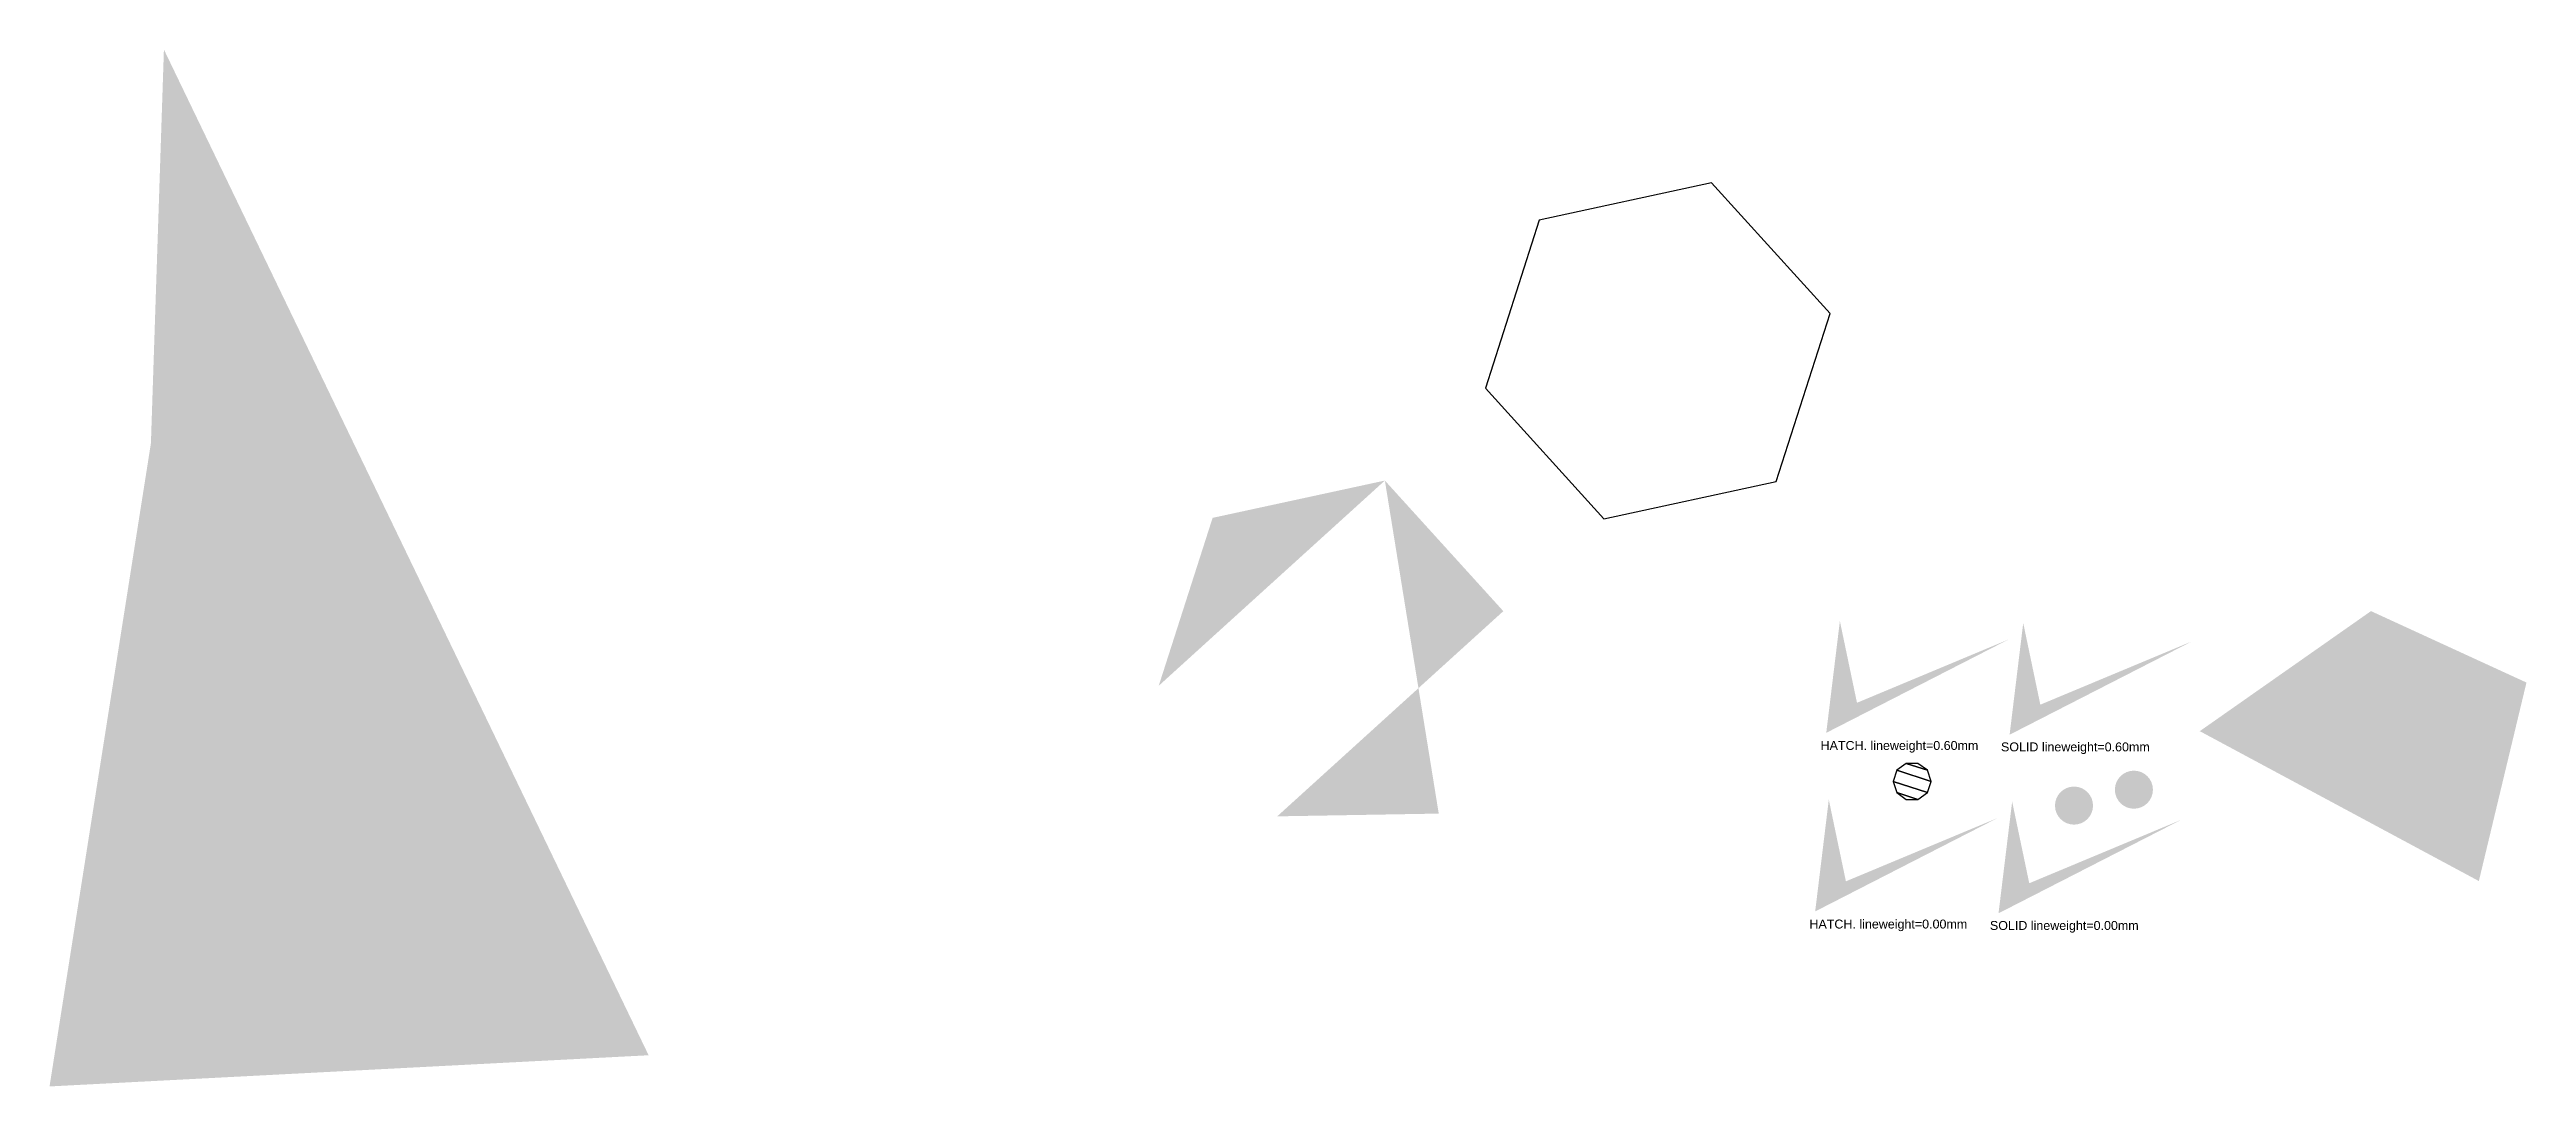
# Paper-space layout 'Layout1' of a CAD drawing. Header units: inches. Extents: x -38.3 to 17.1, y -3 to 20.2.
import ezdxf

# ---------------------------------------------------------------- set-up
doc = ezdxf.new("R2010")
doc.units = ezdxf.units.IN
doc.header["$MEASUREMENT"] = 0
doc.styles.get("Standard").update_dxf_attribs({"font": 'arial.ttf'})

psp = doc.layouts.get("Layout1")

# ---------------------------------------------------------------- hatches: boundary and pattern name
at = {"lineweight": 60}
h = psp.add_hatch(color=256, dxfattribs=at)
h.dxf.hatch_style = 1
h.paths.add_polyline_path([(1.744, 7.416), (1.439, 4.914), (5.523, 7.005), (2.127, 5.587)])
h = psp.add_hatch(color=256)
h.dxf.hatch_style = 1
edge = h.paths.add_edge_path()
edge.add_arc((8.327, 3.642), 0.426, 0, 360)
at = {"lineweight": 0}
h = psp.add_hatch(color=256, dxfattribs=at)
h.dxf.hatch_style = 1
h.paths.add_polyline_path([(1.496, 3.419), (1.191, 0.917), (5.275, 3.008), (1.879, 1.591)])
h = psp.add_hatch(color=256)
h.dxf.hatch_style = 1
edge = h.paths.add_edge_path()
edge.add_arc((6.986, 3.286), 0.426, 0, 360)

# ---------------------------------------------------------------- linework, layer by layer
psp.add_lwpolyline([(0.317, 10.542), (1.523, 14.3), (-1.129, 17.224), (-4.987, 16.388), (-6.192, 12.63), (-3.54, 9.707)], close=True)
for points in [[(-24.927, -2.302), (-38.34, -3), (-35.779, 20.208), (-36.07, 11.396)], [(-13.506, 5.968), (-12.3, 9.726), (-8.443, 10.561)], [(-8.443, 10.561), (-5.791, 7.638), (-7.237, 3.107), (-10.854, 3.045)], [(9.802, 4.952), (13.635, 7.639), (16.05, 1.597), (17.116, 6.04)]]:
    psp.add_solid(points)
at = {"lineweight": 60}
psp.add_solid([(5.544, 4.872), (5.849, 7.373), (9.628, 6.962), (6.232, 5.545)], dxfattribs=at)
at = {"lineweight": 0}
psp.add_solid([(5.296, 0.875), (5.601, 3.376), (9.38, 2.965), (5.984, 1.548)], dxfattribs=at)
for points in [[(3.017, 4.077), (2.935, 3.826), (3.706, 3.576), (3.788, 3.826)], [(3.788, 3.826), (3.706, 4.077), (3.23, 4.231), (3.017, 4.077)], [(3.706, 4.077), (3.493, 4.231), (3.23, 4.231)], [(2.935, 3.826), (3.017, 3.576), (3.493, 3.421), (3.706, 3.576)], [(3.017, 3.576), (3.23, 3.421), (3.493, 3.421)]]:
    psp.add_3dface(points)

# ---------------------------------------------------------------- texts
for s, p in [('HATCH. lineweight=0.60mm', (1.312, 4.532)), ('SOLID lineweight=0.60mm', (5.351, 4.5)), ('HATCH. lineweight=0.00mm', (1.063, 0.535)), ('SOLID lineweight=0.00mm', (5.103, 0.503))]:
    psp.add_text(s, height=0.2).set_placement(p)

doc.saveas('drawing.dxf')
